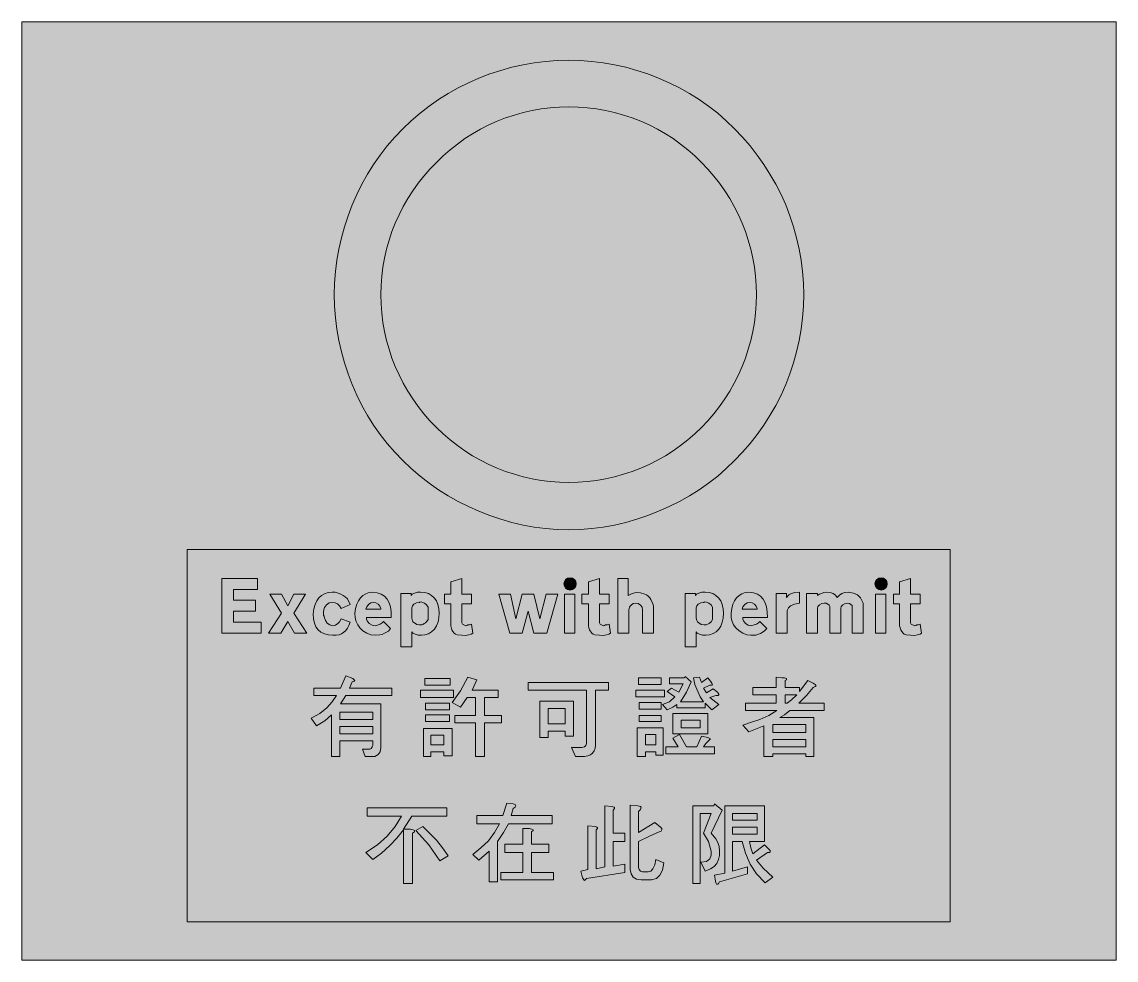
# Model space of a CAD drawing. Header units: metres. Extents: x 141 to 429, y 13 to 259.
import ezdxf

# ---------------------------------------------------------------- set-up
doc = ezdxf.new("R2010")
doc.units = ezdxf.units.M
for name, color, linetype, true_color in [('FILL_BLACK_000000', 7, 'Continuous', 0x000000), ('FILL_RED_FF0000', 7, 'Continuous', 0xff0000), ('FILL_WHITE_FFFFFF', 7, 'Continuous', 0xffffff), ('FILL_YELLOW_FFFF00', 7, 'Continuous', 0xffff00)]:
    doc.layers.add(name, color=color, linetype=linetype, true_color=true_color)

msp = doc.modelspace()

# ---------------------------------------------------------------- hatches: boundary and pattern name
at = {"layer": 'FILL_BLACK_000000', "true_color": 0x000000}
h = msp.add_hatch(color=7, dxfattribs=at)
h.dxf.hatch_style = 1
h.paths.add_polyline_path([(196.74, 101.52), (203.94, 101.52), (203.94, 98.64), (193.68, 98.64), (193.68, 113.04), (203.04, 113.04), (203.04, 110.16), (196.74, 110.16), (196.74, 107.28), (202.5, 107.28), (202.5, 104.4), (196.74, 104.4), (196.74, 101.52)])
h = msp.add_hatch(color=7, dxfattribs=at)
h.dxf.hatch_style = 1
h.paths.add_polyline_path([(259.2, 108.9), (259.2, 106.38), (256.68, 106.38), (256.68, 101.88), (256.7, 101.36), (256.86, 100.98), (257.76, 100.62), (258.03, 100.64), (258.3, 100.8), (258.75, 100.82), (259.2, 100.98), (259.56, 98.64), (259.16, 98.38), (258.52, 98.17), (257.69, 98.06), (256.68, 98.1), (255.49, 98.24), (255.03, 98.4), (254.7, 98.64), (254.36, 99.08), (254.11, 99.56), (253.8, 100.62), (253.8, 106.38), (252.18, 106.38), (252.18, 108.9), (253.8, 108.9), (253.8, 112.14), (256.68, 113.04), (256.68, 108.9), (259.2, 108.9)])
h = msp.add_hatch(color=7, dxfattribs=at)
h.dxf.hatch_style = 1
h.paths.add_polyline_path([(286.61, 110.97), (286.27, 110.45), (285.75, 110.11), (285.12, 109.98), (284.49, 110.11), (283.97, 110.45), (283.63, 110.97), (283.5, 111.6), (283.63, 112.23), (283.97, 112.75), (284.49, 113.09), (285.12, 113.22), (285.75, 113.09), (286.27, 112.75), (286.61, 112.23), (286.74, 111.6), (286.61, 110.97)])
h = msp.add_hatch(color=7, dxfattribs=at)
h.dxf.hatch_style = 1
h.paths.add_polyline_path([(295.38, 108.9), (295.38, 106.38), (292.86, 106.38), (292.86, 101.88), (292.88, 101.36), (293.04, 100.98), (293.94, 100.62), (294.21, 100.64), (294.48, 100.8), (294.93, 100.82), (295.38, 100.98), (295.74, 98.64), (295.34, 98.38), (294.7, 98.17), (293.87, 98.06), (292.86, 98.1), (291.67, 98.24), (291.21, 98.4), (290.88, 98.64), (290.23, 99.56), (290.04, 100.08), (289.98, 100.62), (289.98, 106.38), (288.18, 106.38), (288.18, 108.9), (289.98, 108.9), (289.98, 112.14), (292.86, 113.04), (292.86, 108.9), (295.38, 108.9)])
h = msp.add_hatch(color=7, dxfattribs=at)
h.dxf.hatch_style = 1
h.paths.add_polyline_path([(301.42, 109.08), (302.51, 109.33), (303.63, 109.27), (304.74, 108.9), (305.25, 108.7), (305.68, 108.38), (306.06, 107.96), (306.36, 107.46), (306.9, 106.38), (307.06, 105.84), (307.08, 105.3), (307.08, 98.64), (304.2, 98.64), (304.2, 104.76), (304.06, 105.46), (303.66, 106.02), (303.03, 106.43), (302.4, 106.56), (301.7, 106.43), (301.14, 106.02), (300.89, 105.75), (300.78, 105.48), (300.62, 105.12), (300.6, 104.76), (300.6, 98.64), (297.72, 98.64), (297.72, 113.04), (300.42, 113.04), (300.42, 108.54), (301.42, 109.08)])
h = msp.add_hatch(color=7, dxfattribs=at)
h.dxf.hatch_style = 1
h.paths.add_polyline_path([(368.33, 110.97), (367.99, 110.45), (367.47, 110.11), (366.84, 109.98), (366.21, 110.11), (365.69, 110.45), (365.35, 110.97), (365.22, 111.6), (365.35, 112.23), (365.69, 112.75), (366.21, 113.09), (366.84, 113.22), (367.47, 113.09), (367.99, 112.75), (368.33, 112.23), (368.46, 111.6), (368.33, 110.97)])
h = msp.add_hatch(color=7, dxfattribs=at)
h.dxf.hatch_style = 1
h.paths.add_polyline_path([(377.1, 108.9), (377.1, 106.38), (374.58, 106.38), (374.58, 101.88), (374.6, 101.36), (374.76, 100.98), (375.66, 100.62), (375.93, 100.64), (376.2, 100.8), (376.65, 100.82), (377.1, 100.98), (377.46, 98.64), (377.06, 98.38), (376.42, 98.17), (375.59, 98.06), (374.58, 98.1), (373.39, 98.24), (372.93, 98.4), (372.6, 98.64), (372.26, 99.08), (372.01, 99.56), (371.7, 100.62), (371.7, 106.38), (370.08, 106.38), (370.08, 108.9), (371.7, 108.9), (371.7, 112.14), (374.58, 113.04), (374.58, 108.9), (377.1, 108.9)])
h = msp.add_hatch(color=7, dxfattribs=at)
h.dxf.hatch_style = 1
h.paths.add_polyline_path([(223.46, 109.38), (224.23, 109.19), (224.94, 108.91), (225.54, 108.54), (226.08, 108.16), (226.62, 107.64), (227.34, 106.2), (225, 105.12), (224.56, 105.83), (224.03, 106.34), (223.41, 106.64), (222.66, 106.74), (221.81, 106.58), (221.15, 106.11), (220.66, 105.37), (220.32, 104.4), (220.32, 103.68), (220.34, 103.41), (220.5, 103.14), (220.5, 102.96), (220.84, 102.01), (221.33, 101.32), (221.99, 100.86), (222.84, 100.62), (223.54, 100.76), (224.1, 101.16), (224.55, 101.66), (225, 102.42), (227.34, 101.52), (227.04, 100.69), (226.66, 99.97), (226.22, 99.36), (225.7, 98.87), (225.1, 98.49), (224.43, 98.23), (223.68, 98.1), (222.84, 98.1), (221.63, 98.19), (220.58, 98.47), (219.69, 98.92), (218.95, 99.54), (218.37, 100.33), (217.95, 101.29), (217.7, 102.41), (217.62, 103.68), (217.81, 105.01), (218.13, 106.15), (218.57, 107.12), (219.13, 107.91), (219.82, 108.54), (220.63, 109), (221.58, 109.3), (222.66, 109.44), (223.46, 109.38)])
h = msp.add_hatch(color=7, dxfattribs=at)
h.dxf.hatch_style = 1
h.paths.add_polyline_path([(231.68, 102.33), (231.84, 101.88), (232.38, 101.16), (233.12, 100.76), (234, 100.62), (235.28, 101.03), (235.8, 101.33), (236.16, 101.7), (237.96, 99.9), (237.42, 99.18), (236.34, 98.64), (235.77, 98.33), (235.17, 98.17), (234, 98.1), (232.82, 98.23), (231.73, 98.62), (230.73, 99.24), (229.86, 100.08), (229.36, 100.82), (228.96, 101.7), (228.7, 102.71), (228.6, 103.86), (228.79, 105.13), (229.1, 106.23), (229.53, 107.16), (230.06, 107.93), (230.71, 108.54), (231.46, 109), (232.32, 109.3), (233.28, 109.44), (234.48, 109.27), (235.51, 108.91), (236.37, 108.35), (237.06, 107.6), (237.58, 106.66), (237.94, 105.54), (238.12, 104.25), (238.14, 102.78), (231.66, 102.78), (231.68, 102.33)])
h.paths.add_polyline_path([(235.44, 105.12), (235.18, 105.75), (234.72, 106.27), (234.12, 106.61), (233.46, 106.74), (232.83, 106.61), (232.2, 106.2), (231.77, 105.57), (231.48, 104.94), (235.44, 104.94), (235.44, 105.12)], flags=16)
h = msp.add_hatch(color=7, dxfattribs=at)
h.dxf.hatch_style = 1
h.paths.add_polyline_path([(250.45, 101.59), (250.06, 100.59), (249.48, 99.72), (248.74, 99.01), (247.9, 98.51), (247, 98.2), (246.06, 98.1), (245.24, 98.16), (244.46, 98.35), (243.86, 98.63), (243.54, 99), (243.54, 95.04), (240.66, 95.04), (240.66, 109.08), (243.36, 109.08), (243.36, 108.54), (243.68, 108.91), (244.28, 109.19), (245.06, 109.38), (245.88, 109.44), (246.97, 109.34), (247.93, 109.05), (248.76, 108.58), (249.46, 107.93), (250.01, 107.13), (250.41, 106.17), (250.66, 105.08), (250.74, 103.86), (250.67, 102.68), (250.45, 101.59)])
h.paths.add_polyline_path([(246.48, 100.95), (246.78, 101.16), (247.15, 101.35), (247.45, 101.63), (247.86, 102.24), (247.86, 105.48), (247.45, 106.08), (246.85, 106.54), (246.21, 106.82), (245.7, 106.92), (245.7, 106.74), (245.52, 106.74), (244.75, 106.62), (244.12, 106.29), (243.7, 105.83), (243.54, 105.3), (243.54, 102.6), (243.72, 101.88), (243.85, 101.61), (244.26, 101.34), (244.89, 100.94), (245.52, 100.8), (246.15, 100.85), (246.48, 100.95)], flags=16)
h = msp.add_hatch(color=7, dxfattribs=at)
h.dxf.hatch_style = 1
h.paths.add_polyline_path([(325.11, 101.52), (324.72, 100.53), (324.18, 99.7), (323.51, 99.02), (322.71, 98.52), (321.79, 98.21), (320.76, 98.1), (319.94, 98.16), (319.16, 98.35), (318.56, 98.63), (318.24, 99), (318.24, 95.04), (315.36, 95.04), (315.36, 109.08), (318.06, 109.08), (318.06, 108.54), (318.38, 108.91), (318.98, 109.19), (319.76, 109.38), (320.58, 109.44), (321.67, 109.34), (322.63, 109.05), (323.46, 108.58), (324.16, 107.93), (324.71, 107.13), (325.11, 106.17), (325.36, 105.08), (325.44, 103.86), (325.36, 102.63), (325.11, 101.52)])
h.paths.add_polyline_path([(321.66, 101.16), (322.18, 101.63), (322.56, 102.24), (322.56, 105.48), (322.17, 106.08), (321.61, 106.54), (320.99, 106.82), (320.4, 106.92), (320.4, 106.74), (320.22, 106.74), (319.45, 106.62), (318.82, 106.29), (318.4, 105.83), (318.24, 105.3), (318.24, 102.6), (318.4, 101.97), (318.62, 101.64), (318.96, 101.34), (319.61, 100.94), (320.4, 100.8), (320.89, 100.85), (321.66, 101.16)], flags=16)
h = msp.add_hatch(color=7, dxfattribs=at)
h.dxf.hatch_style = 1
h.paths.add_polyline_path([(330.5, 102.33), (330.66, 101.88), (331.2, 101.16), (331.92, 100.76), (332.64, 100.62), (334.08, 101.03), (334.61, 101.33), (334.98, 101.7), (336.78, 99.9), (336.16, 99.14), (335.18, 98.53), (333.97, 98.15), (332.64, 98.1), (331.57, 98.23), (330.52, 98.62), (329.55, 99.24), (328.68, 100.08), (328.1, 100.82), (327.71, 101.7), (327.49, 102.71), (327.42, 103.86), (327.61, 105.13), (327.92, 106.23), (328.35, 107.16), (328.88, 107.93), (329.53, 108.54), (330.28, 109), (331.14, 109.3), (332.1, 109.44), (333.3, 109.27), (334.33, 108.91), (335.19, 108.35), (335.88, 107.6), (336.4, 106.66), (336.76, 105.54), (336.94, 104.25), (336.96, 102.78), (330.48, 102.78), (330.5, 102.33)])
h.paths.add_polyline_path([(334.26, 105.12), (334, 105.75), (333.54, 106.27), (332.94, 106.61), (332.28, 106.74), (331.65, 106.61), (331.02, 106.2), (330.52, 105.57), (330.3, 104.94), (334.26, 104.94), (334.26, 105.12)], flags=16)
h = msp.add_hatch(color=7, dxfattribs=at)
h.dxf.hatch_style = 1
h.paths.add_polyline_path([(339.3, 109.08), (342, 109.08), (342, 108), (342.56, 108.68), (343.26, 109.08), (344.21, 109.33), (345.42, 109.44), (345.42, 106.56), (344.12, 106.27), (343.08, 105.84), (342.5, 105.28), (342.18, 104.58), (342.18, 98.64), (339.3, 98.64), (339.3, 109.08)])
h = msp.add_hatch(color=7, dxfattribs=at)
h.dxf.hatch_style = 1
h.paths.add_polyline_path([(357.36, 106.44), (356.78, 106.11), (356.37, 105.65), (356.22, 105.12), (356.22, 98.64), (353.34, 98.64), (353.34, 105.66), (353.22, 106.03), (352.89, 106.31), (352.43, 106.5), (351.9, 106.56), (351.24, 106.44), (350.66, 106.11), (350.25, 105.65), (350.1, 105.12), (350.1, 98.64), (347.22, 98.64), (347.22, 109.08), (350.1, 109.08), (350.1, 108.54), (350.64, 108.88), (351.18, 109.08), (351.81, 109.33), (352.44, 109.44), (353.42, 109.34), (354.22, 109.06), (354.84, 108.6), (355.32, 108), (355.9, 108.6), (356.56, 109.06), (357.32, 109.34), (358.2, 109.44), (359.55, 109.2), (360.63, 108.72), (361.44, 107.97), (361.98, 106.92), (362.16, 106.56), (362.16, 106.38), (362.16, 106.2), (362.16, 98.64), (359.28, 98.64), (359.28, 105.66), (359.23, 105.93), (358.92, 106.2), (358.54, 106.45), (358.02, 106.56), (357.36, 106.44)])
h = msp.add_hatch(color=7, dxfattribs=at)
h.dxf.hatch_style = 1
h.paths.add_polyline_path([(215.64, 108.9), (212.58, 103.86), (216, 98.64), (212.76, 98.64), (210.96, 101.7), (209.16, 98.64), (205.92, 98.64), (209.34, 103.86), (206.28, 108.9), (209.34, 108.9), (210.96, 105.84), (212.58, 108.9), (215.64, 108.9)])
h = msp.add_hatch(color=7, dxfattribs=at)
h.dxf.hatch_style = 1
h.paths.add_polyline_path([(275.58, 98.64), (274.14, 104.4), (272.52, 98.64), (269.28, 98.64), (266.4, 108.9), (269.46, 108.9), (270.9, 102.42), (272.52, 108.9), (275.58, 108.9), (277.2, 102.42), (278.82, 108.9), (281.88, 108.9), (279, 98.64), (275.58, 98.64)])
h = msp.add_hatch(color=7, dxfattribs=at)
h.dxf.hatch_style = 1
h.paths.add_polyline_path([(286.38, 108.9), (286.38, 98.64), (283.68, 98.64), (283.68, 108.9), (286.38, 108.9)])
h = msp.add_hatch(color=7, dxfattribs=at)
h.dxf.hatch_style = 1
h.paths.add_polyline_path([(368.1, 108.9), (368.1, 98.64), (365.4, 98.64), (365.4, 108.9), (368.1, 108.9)])
h = msp.add_hatch(color=7, dxfattribs=at)
h.dxf.hatch_style = 1
h.paths.add_polyline_path([(226.26, 87.48), (228.06, 86.76), (228.42, 86.4), (228.6, 86.22), (228.42, 86.04), (227.88, 85.86), (227.16, 84.24), (238.32, 84.24), (238.32, 82.26), (226.26, 82.26), (224.82, 80.1), (235.44, 80.1), (235.44, 68.58), (235.26, 67.5), (234.72, 66.78), (233.82, 66.24), (231.3, 66.24), (230.58, 68.22), (232.56, 68.22), (232.92, 68.4), (233.1, 68.76), (233.28, 69.12), (233.28, 70.38), (224.64, 70.38), (224.64, 66.24), (222.48, 66.24), (222.48, 77.22), (220.68, 75.6), (218.52, 74.34), (217.08, 76.32), (219.42, 77.58), (221.22, 79.02), (222.66, 80.64), (223.74, 82.26), (217.8, 82.26), (217.8, 84.24), (224.82, 84.24), (226.26, 87.48)])
h.paths.add_polyline_path([(224.64, 74.16), (224.64, 72.18), (233.28, 72.18), (233.28, 74.16), (224.64, 74.16)], flags=16)
h.paths.add_polyline_path([(233.28, 77.94), (224.64, 77.94), (224.64, 75.96), (233.28, 75.96), (233.28, 77.94)], flags=16)
h = msp.add_hatch(color=7, dxfattribs=at)
h.dxf.hatch_style = 1
h.paths.add_polyline_path([(253.62, 86.76), (253.62, 84.96), (246.96, 84.96), (246.96, 86.76), (253.62, 86.76)])
h = msp.add_hatch(color=7, dxfattribs=at)
h.dxf.hatch_style = 1
h.paths.add_polyline_path([(256.32, 83.52), (258.3, 87.12), (260.64, 86.4), (259.38, 83.7), (266.22, 83.7), (266.22, 81.72), (262.62, 81.72), (262.62, 77.04), (267.12, 77.04), (267.12, 75.06), (262.62, 75.06), (262.62, 66.24), (260.28, 66.24), (260.28, 75.06), (254.88, 75.06), (254.88, 77.04), (260.28, 77.04), (260.28, 81.72), (258.12, 81.72), (256.32, 79.2), (254.16, 80.46), (256.32, 83.52)])
h = msp.add_hatch(color=7, dxfattribs=at)
h.dxf.hatch_style = 1
h.paths.add_polyline_path([(309.06, 86.94), (309.06, 85.14), (303.12, 85.14), (303.12, 86.94), (309.06, 86.94)])
h = msp.add_hatch(color=7, dxfattribs=at)
h.dxf.hatch_style = 1
h.paths.add_polyline_path([(315.18, 86.94), (315.36, 87.3), (316.98, 85.86), (315.72, 83.16), (314.1, 80.64), (320.22, 80.64), (319.32, 81.9), (317.88, 85.14), (317.52, 86.94), (319.14, 87.12), (319.68, 85.68), (321.3, 86.94), (322.02, 86.04), (322.38, 85.5), (322.56, 85.14), (322.38, 84.96), (321.84, 84.96), (320.22, 84.24), (320.94, 82.98), (322.74, 84.06), (323.82, 83.16), (324.18, 82.62), (324.18, 82.44), (324, 82.26), (323.46, 82.26), (321.84, 81.72), (324.18, 79.92), (322.38, 78.48), (320.58, 80.28), (320.58, 79.02), (313.2, 79.02), (313.2, 79.92), (312.12, 79.2), (310.68, 78.48), (309.42, 79.92), (311.22, 80.64), (312.66, 81.9), (310.68, 83.34), (311.76, 84.24), (313.74, 83.16), (314.82, 85.32), (311.22, 85.32), (311.22, 86.94), (315.18, 86.94)])
h = msp.add_hatch(color=7, dxfattribs=at)
h.dxf.hatch_style = 1
h.paths.add_polyline_path([(349.2, 66.24), (347.04, 66.24), (347.04, 66.96), (338.4, 66.96), (338.4, 66.24), (336.06, 66.24), (336.06, 74.34), (332.1, 72.72), (330.48, 74.52), (332.82, 75.24), (334.98, 75.96), (337.32, 77.04), (339.48, 78.3), (331.2, 78.3), (331.2, 80.28), (339.3, 80.28), (339.3, 82.44), (333.18, 82.44), (333.18, 84.42), (339.3, 84.42), (339.3, 87.12), (340.74, 86.94), (341.46, 86.94), (342, 86.76), (342, 86.4), (341.64, 86.22), (341.64, 84.42), (345.42, 84.42), (345.42, 83.34), (347.58, 86.22), (349.02, 85.5), (349.56, 85.14), (349.74, 84.78), (349.56, 84.6), (349.02, 84.42), (347.22, 82.26), (345.24, 80.28), (351.9, 80.28), (351.9, 78.3), (342.9, 78.3), (341.46, 77.22), (340.2, 76.5), (349.2, 76.5), (349.2, 66.24)])
h.paths.add_polyline_path([(341.64, 82.44), (341.64, 80.28), (342.18, 80.28), (343.26, 81.18), (344.7, 82.44), (341.64, 82.44)], flags=16)
h.paths.add_polyline_path([(338.4, 74.7), (338.4, 72.54), (347.04, 72.54), (347.04, 74.7), (338.4, 74.7)], flags=16)
h.paths.add_polyline_path([(347.04, 70.74), (338.4, 70.74), (338.4, 68.76), (347.04, 68.76), (347.04, 70.74)], flags=16)
h = msp.add_hatch(color=7, dxfattribs=at)
h.dxf.hatch_style = 1
h.paths.add_polyline_path([(254.52, 83.7), (254.52, 81.72), (245.88, 81.72), (245.88, 83.7), (254.52, 83.7)])
h = msp.add_hatch(color=7, dxfattribs=at)
h.dxf.hatch_style = 1
h.paths.add_polyline_path([(295.2, 85.68), (295.2, 83.7), (291.78, 83.7), (291.78, 70.2), (291.84, 69.24), (291.73, 68.41), (291.45, 67.71), (291.03, 67.14), (290.46, 66.7), (289.76, 66.41), (288.93, 66.25), (288, 66.24), (286.56, 66.24), (285.48, 68.58), (288.18, 68.58), (288.9, 68.76), (289.26, 69.12), (289.44, 69.66), (289.44, 83.7), (274.14, 83.7), (274.14, 85.68), (295.2, 85.68)])
h = msp.add_hatch(color=7, dxfattribs=at)
h.dxf.hatch_style = 1
h.paths.add_polyline_path([(309.96, 83.7), (309.96, 81.9), (302.4, 81.9), (302.4, 83.7), (309.96, 83.7)])
h = msp.add_hatch(color=7, dxfattribs=at)
h.dxf.hatch_style = 1
h.paths.add_polyline_path([(286.02, 71.64), (283.86, 71.64), (283.86, 72.9), (279.36, 72.9), (279.36, 71.28), (277.2, 71.28), (277.2, 80.82), (286.02, 80.82), (286.02, 71.64)])
h.paths.add_polyline_path([(283.86, 78.84), (279.36, 78.84), (279.36, 74.88), (283.86, 74.88), (283.86, 78.84)], flags=16)
h = msp.add_hatch(color=7, dxfattribs=at)
h.dxf.hatch_style = 1
h.paths.add_polyline_path([(253.44, 80.28), (253.44, 78.48), (247.14, 78.48), (247.14, 80.28), (253.44, 80.28)])
h = msp.add_hatch(color=7, dxfattribs=at)
h.dxf.hatch_style = 1
h.paths.add_polyline_path([(309.06, 80.46), (309.06, 78.66), (303.3, 78.66), (303.3, 80.46), (309.06, 80.46)])
h = msp.add_hatch(color=7, dxfattribs=at)
h.dxf.hatch_style = 1
h.paths.add_polyline_path([(253.44, 77.22), (253.44, 75.42), (247.14, 75.42), (247.14, 77.22), (253.44, 77.22)])
h = msp.add_hatch(color=7, dxfattribs=at)
h.dxf.hatch_style = 1
h.paths.add_polyline_path([(309.06, 77.04), (309.06, 75.42), (303.3, 75.42), (303.3, 77.04), (309.06, 77.04)])
h = msp.add_hatch(color=7, dxfattribs=at)
h.dxf.hatch_style = 1
h.paths.add_polyline_path([(321.3, 72.18), (312.12, 72.18), (312.12, 77.58), (321.3, 77.58), (321.3, 72.18)])
h.paths.add_polyline_path([(319.32, 75.78), (314.28, 75.78), (314.28, 73.8), (319.32, 73.8), (319.32, 75.78)], flags=16)
h = msp.add_hatch(color=7, dxfattribs=at)
h.dxf.hatch_style = 1
h.paths.add_polyline_path([(254.16, 66.42), (252, 66.42), (252, 67.5), (248.58, 67.5), (248.58, 66.24), (246.6, 66.24), (246.6, 73.62), (254.16, 73.62), (254.16, 66.42)])
h.paths.add_polyline_path([(252, 71.82), (248.58, 71.82), (248.58, 69.3), (252, 69.3), (252, 71.82)], flags=16)
h = msp.add_hatch(color=7, dxfattribs=at)
h.dxf.hatch_style = 1
h.paths.add_polyline_path([(309.6, 66.6), (307.62, 66.6), (307.62, 67.5), (304.92, 67.5), (304.92, 66.24), (302.76, 66.24), (302.76, 73.8), (309.6, 73.8), (309.6, 66.6)])
h.paths.add_polyline_path([(307.62, 72), (304.92, 72), (304.92, 69.3), (307.62, 69.3), (307.62, 72)], flags=16)
h = msp.add_hatch(color=7, dxfattribs=at)
h.dxf.hatch_style = 1
h.paths.add_polyline_path([(315.72, 68.76), (318.42, 68.76), (319.68, 71.64), (321.3, 71.28), (321.66, 71.1), (322.02, 70.92), (321.84, 70.74), (321.48, 70.38), (320.76, 69.66), (320.22, 68.76), (323.1, 68.76), (323.1, 66.96), (310.32, 66.96), (310.32, 68.76), (313.56, 68.76), (312.12, 71.1), (313.92, 72), (315.72, 68.76)])
h = msp.add_hatch(color=7, dxfattribs=at)
h.dxf.hatch_style = 1
h.paths.add_polyline_path([(252.72, 52.74), (252.72, 50.58), (243.54, 50.58), (241.38, 47.16), (243.18, 47.16), (243.9, 46.98), (244.26, 46.8), (244.26, 46.44), (243.72, 46.08), (243.72, 32.94), (241.38, 32.94), (241.38, 46.98), (239.58, 44.82), (237.78, 42.84), (235.62, 40.86), (233.28, 39.24), (231.48, 41.04), (234.54, 43.02), (237.06, 45.36), (239.22, 47.88), (240.84, 50.58), (231.84, 50.58), (231.84, 52.74), (252.72, 52.74)])
h = msp.add_hatch(color=7, dxfattribs=at)
h.dxf.hatch_style = 1
h.paths.add_polyline_path([(260.64, 50.76), (267.48, 50.76), (268.56, 54), (270.18, 53.82), (270.72, 53.64), (270.9, 53.28), (270.72, 52.92), (270.18, 52.56), (269.64, 50.76), (280.44, 50.76), (280.44, 48.6), (268.92, 48.6), (267.66, 46.26), (266.04, 43.92), (266.04, 33.3), (263.88, 33.3), (263.88, 41.4), (261.18, 39.06), (259.56, 40.5), (261.72, 42.3), (263.7, 44.1), (265.32, 46.26), (266.58, 48.6), (260.64, 48.6), (260.64, 50.76)])
h = msp.add_hatch(color=7, dxfattribs=at)
h.dxf.hatch_style = 1
h.paths.add_polyline_path([(289.8, 36.54), (289.8, 48.06), (291.78, 47.88), (292.14, 47.7), (292.32, 47.52), (292.32, 47.34), (291.96, 46.98), (291.96, 36.72), (294.3, 37.26), (294.3, 53.28), (296.1, 53.1), (296.64, 52.92), (296.82, 52.92), (296.82, 52.56), (296.46, 52.2), (296.46, 46.08), (299.52, 46.08), (299.52, 43.92), (296.46, 43.92), (296.46, 37.44), (299.52, 37.98), (299.52, 35.82), (289.44, 34.2), (289.08, 33.84), (288.9, 33.66), (288.72, 33.84), (288.36, 34.38), (288, 36.18), (289.8, 36.54)])
h = msp.add_hatch(color=7, dxfattribs=at)
h.dxf.hatch_style = 1
h.paths.add_polyline_path([(302.94, 53.28), (303.66, 53.1), (303.84, 52.92), (303.66, 52.38), (303.12, 51.84), (303.12, 46.26), (307.44, 48.96), (308.88, 47.7), (309.24, 47.34), (309.24, 46.98), (309.06, 46.62), (308.52, 46.44), (306, 45.36), (303.12, 43.92), (303.12, 37.08), (303.3, 36.54), (303.66, 36.18), (304.2, 36), (305.64, 36), (306.36, 36.18), (306.9, 36.72), (307.44, 37.8), (307.62, 39.24), (309.78, 38.34), (309.42, 36.36), (308.7, 35.1), (307.8, 34.2), (306.54, 33.84), (303.84, 33.84), (302.58, 34.02), (301.68, 34.56), (301.14, 35.46), (300.96, 36.54), (300.96, 53.46), (302.94, 53.28)])
h = msp.add_hatch(color=7, dxfattribs=at)
h.dxf.hatch_style = 1
h.paths.add_polyline_path([(317.34, 53.28), (322.92, 53.28), (323.1, 53.82), (325.08, 52.2), (322.2, 46.08), (323.46, 44.64), (323.94, 43.69), (324.26, 42.61), (324.4, 41.46), (324.36, 40.29), (324.12, 39.18), (323.66, 38.17), (322.96, 37.33), (322.02, 36.72), (320.58, 36.18), (319.5, 38.52), (320.94, 38.7), (321.84, 39.42), (322.2, 40.32), (322.2, 41.4), (321.48, 43.92), (320.22, 46.08), (322.2, 51.3), (319.32, 51.3), (319.32, 32.94), (317.34, 32.94), (317.34, 53.28)])
h = msp.add_hatch(color=7, dxfattribs=at)
h.dxf.hatch_style = 1
h.paths.add_polyline_path([(336.24, 43.92), (332.28, 43.92), (332.64, 42.3), (333.18, 40.68), (336.24, 43.02), (337.68, 41.58), (337.68, 41.22), (337.5, 41.04), (336.96, 41.04), (334.08, 39.06), (335.88, 36.9), (338.4, 34.56), (336.42, 33.12), (334.08, 35.46), (332.46, 37.98), (331.2, 40.86), (330.3, 43.92), (327.78, 43.92), (327.78, 36.18), (331.74, 37.26), (331.74, 35.46), (324.36, 33.3), (324, 32.76), (323.64, 32.76), (323.46, 33.12), (323.28, 34.02), (323.1, 35.1), (325.8, 35.64), (325.8, 53.28), (336.24, 53.28), (336.24, 43.92)])
h.paths.add_polyline_path([(327.78, 51.3), (327.78, 49.5), (334.26, 49.5), (334.26, 51.3), (327.78, 51.3)], flags=16)
h.paths.add_polyline_path([(334.26, 47.7), (327.78, 47.7), (327.78, 45.9), (334.26, 45.9), (334.26, 47.7)], flags=16)
h = msp.add_hatch(color=7, dxfattribs=at)
h.dxf.hatch_style = 1
h.paths.add_polyline_path([(248.04, 43.02), (244.62, 46.8), (246.42, 47.88), (250.02, 44.28), (251.64, 42.3), (253.08, 40.14), (250.92, 38.88), (248.04, 43.02)])
h = msp.add_hatch(color=7, dxfattribs=at)
h.dxf.hatch_style = 1
h.paths.add_polyline_path([(268.02, 43.2), (272.7, 43.2), (272.7, 47.34), (274.5, 47.34), (275.04, 47.16), (275.4, 46.98), (275.4, 46.8), (275.04, 46.44), (275.04, 43.2), (279.54, 43.2), (279.54, 41.04), (275.04, 41.04), (275.04, 35.82), (280.8, 35.82), (280.8, 33.84), (266.94, 33.84), (266.94, 35.82), (272.7, 35.82), (272.7, 41.04), (268.02, 41.04), (268.02, 43.2)])
at = {"layer": 'FILL_RED_FF0000', "true_color": 0xff0000}
h = msp.add_hatch(color=7, dxfattribs=at)
h.dxf.hatch_style = 1
h.paths.add_polyline_path([(346.42, 184.52), (346.2, 181.5), (345.83, 178.49), (345.31, 175.5), (344.65, 172.55), (343.84, 169.64), (342.9, 166.78), (341.82, 163.98), (340.55, 161.19), (339.15, 158.48), (337.64, 155.85), (336.01, 153.32), (334.27, 150.86), (332.4, 148.49), (330.42, 146.2), (328.32, 144), (326.17, 141.9), (323.91, 139.92), (321.54, 138.06), (319.07, 136.33), (316.51, 134.72), (313.87, 133.24), (311.14, 131.89), (308.34, 130.68), (305.54, 129.54), (302.68, 128.55), (299.77, 127.72), (296.82, 127.04), (293.83, 126.5), (290.82, 126.12), (287.8, 125.9), (284.76, 125.82), (281.73, 125.9), (278.72, 126.12), (275.73, 126.5), (272.77, 127.04), (269.83, 127.72), (266.91, 128.55), (264.03, 129.54), (261.18, 130.68), (258.44, 131.89), (255.75, 133.24), (253.13, 134.72), (250.58, 136.33), (248.11, 138.06), (245.71, 139.92), (243.41, 141.9), (241.2, 144), (239.1, 146.2), (237.12, 148.49), (235.26, 150.86), (233.53, 153.32), (231.92, 155.85), (230.44, 158.48), (229.09, 161.19), (227.88, 163.98), (226.8, 166.78), (225.86, 169.64), (225.05, 172.55), (224.39, 175.5), (223.87, 178.49), (223.5, 181.5), (223.28, 184.52), (223.2, 187.56), (223.28, 190.59), (223.5, 193.6), (223.87, 196.59), (224.39, 199.55), (225.05, 202.49), (225.86, 205.41), (226.8, 208.29), (227.88, 211.14), (229.09, 213.88), (230.44, 216.57), (231.92, 219.19), (233.53, 221.74), (235.26, 224.21), (237.12, 226.61), (239.1, 228.91), (241.2, 231.12), (243.41, 233.22), (245.71, 235.2), (248.11, 237.06), (250.58, 238.79), (253.13, 240.4), (255.75, 241.88), (258.44, 243.23), (261.18, 244.44), (264.03, 245.52), (266.91, 246.46), (269.83, 247.27), (272.77, 247.93), (275.73, 248.45), (278.72, 248.82), (281.73, 249.04), (284.76, 249.12), (287.8, 249.04), (290.82, 248.82), (293.83, 248.45), (296.82, 247.93), (299.77, 247.27), (302.68, 246.46), (305.54, 245.52), (308.34, 244.44), (311.14, 243.23), (313.87, 241.88), (316.51, 240.4), (319.07, 238.79), (321.54, 237.06), (323.91, 235.2), (326.17, 233.22), (328.32, 231.12), (330.42, 228.91), (332.4, 226.61), (334.27, 224.21), (336.01, 221.74), (337.64, 219.19), (339.15, 216.57), (340.55, 213.88), (341.82, 211.14), (342.9, 208.29), (343.84, 205.41), (344.65, 202.49), (345.31, 199.55), (345.83, 196.59), (346.2, 193.6), (346.42, 190.59), (346.5, 187.56), (346.42, 184.52)])
at = {"layer": 'FILL_WHITE_FFFFFF', "true_color": 0xffffff}
h = msp.add_hatch(color=7, dxfattribs=at)
h.dxf.hatch_style = 1
h.paths.add_polyline_path([(334.02, 185.11), (333.84, 182.67), (333.54, 180.26), (333.12, 177.88), (332.59, 175.52), (331.94, 173.2), (331.19, 170.92), (330.32, 168.68), (329.35, 166.49), (328.27, 164.34), (327.09, 162.24), (325.8, 160.2), (324.42, 158.21), (322.93, 156.29), (321.35, 154.43), (319.68, 152.64), (317.92, 150.97), (316.08, 149.39), (314.17, 147.9), (312.2, 146.52), (310.16, 145.23), (308.06, 144.05), (305.91, 142.97), (303.7, 142), (301.45, 141.13), (299.16, 140.38), (296.83, 139.73), (294.47, 139.2), (292.08, 138.78), (289.66, 138.48), (287.22, 138.3), (284.76, 138.24), (282.33, 138.3), (279.92, 138.48), (277.53, 138.78), (275.16, 139.2), (272.81, 139.73), (270.49, 140.38), (268.21, 141.13), (265.97, 142), (263.78, 142.97), (261.63, 144.05), (259.53, 145.23), (257.5, 146.52), (255.52, 147.9), (253.62, 149.39), (251.78, 150.97), (250.02, 152.64), (248.31, 154.43), (246.71, 156.29), (245.2, 158.21), (243.79, 160.2), (242.49, 162.24), (241.29, 164.34), (240.2, 166.49), (239.22, 168.68), (238.35, 170.92), (237.59, 173.2), (236.94, 175.52), (236.4, 177.88), (235.98, 180.26), (235.68, 182.67), (235.5, 185.11), (235.44, 187.56), (235.5, 189.99), (235.68, 192.4), (235.98, 194.79), (236.4, 197.16), (236.94, 199.51), (237.59, 201.83), (238.35, 204.11), (239.22, 206.35), (240.2, 208.54), (241.29, 210.69), (242.49, 212.79), (243.79, 214.82), (245.2, 216.8), (246.71, 218.7), (248.31, 220.54), (250.02, 222.3), (251.78, 224.01), (253.62, 225.61), (255.52, 227.12), (257.5, 228.53), (259.53, 229.83), (261.63, 231.03), (263.78, 232.12), (265.97, 233.1), (268.21, 233.97), (270.49, 234.73), (272.81, 235.38), (275.16, 235.92), (277.53, 236.34), (279.92, 236.64), (282.33, 236.82), (284.76, 236.88), (287.22, 236.82), (289.66, 236.64), (292.08, 236.34), (294.47, 235.92), (296.83, 235.38), (299.16, 234.73), (301.45, 233.97), (303.7, 233.1), (305.91, 232.12), (308.06, 231.03), (310.16, 229.83), (312.2, 228.53), (314.17, 227.12), (316.08, 225.61), (317.92, 224.01), (319.68, 222.3), (321.35, 220.54), (322.93, 218.7), (324.42, 216.8), (325.8, 214.82), (327.09, 212.79), (328.27, 210.69), (329.35, 208.54), (330.32, 206.35), (331.19, 204.11), (331.94, 201.83), (332.59, 199.51), (333.12, 197.16), (333.54, 194.79), (333.84, 192.4), (334.02, 189.99), (334.08, 187.56), (334.02, 185.11)])
h = msp.add_hatch(color=7, dxfattribs=at)
h.dxf.hatch_style = 1
h.paths.add_polyline_path([(385.02, 120.6), (385.02, 22.86), (184.5, 22.86), (184.5, 120.6), (385.02, 120.6)])
at = {"layer": 'FILL_YELLOW_FFFF00', "true_color": 0xffff00}
h = msp.add_hatch(color=7, dxfattribs=at)
h.dxf.hatch_style = 1
h.paths.add_polyline_path([(428.58, 259.2), (428.58, 12.78), (141.12, 12.78), (141.12, 259.2), (428.58, 259.2)])

# ---------------------------------------------------------------- linework, layer by layer
at = {"layer": 'FILL_BLACK_000000', "lineweight": 0, "true_color": 0x000000}
for points in [[(196.74, 101.52), (203.94, 101.52), (203.94, 98.64), (193.68, 98.64), (193.68, 113.04), (203.04, 113.04), (203.04, 110.16), (196.74, 110.16), (196.74, 107.28), (202.5, 107.28), (202.5, 104.4), (196.74, 104.4)], [(259.2, 108.9), (259.2, 106.38), (256.68, 106.38), (256.68, 101.88), (256.7, 101.36), (256.86, 100.98), (257.76, 100.62), (258.03, 100.64), (258.3, 100.8), (258.75, 100.82), (259.2, 100.98), (259.56, 98.64), (259.16, 98.38), (258.52, 98.17), (257.69, 98.06), (256.68, 98.1), (255.49, 98.24), (255.03, 98.4), (254.7, 98.64), (254.36, 99.08), (254.11, 99.56), (253.8, 100.62), (253.8, 106.38), (252.18, 106.38), (252.18, 108.9), (253.8, 108.9), (253.8, 112.14), (256.68, 113.04), (256.68, 108.9)], [(286.61, 110.97), (286.27, 110.45), (285.75, 110.11), (285.12, 109.98), (284.49, 110.11), (283.97, 110.45), (283.63, 110.97), (283.5, 111.6), (283.63, 112.23), (283.97, 112.75), (284.49, 113.09), (285.12, 113.22), (285.75, 113.09), (286.27, 112.75), (286.61, 112.23), (286.74, 111.6)], [(295.38, 108.9), (295.38, 106.38), (292.86, 106.38), (292.86, 101.88), (292.88, 101.36), (293.04, 100.98), (293.94, 100.62), (294.21, 100.64), (294.48, 100.8), (294.93, 100.82), (295.38, 100.98), (295.74, 98.64), (295.34, 98.38), (294.7, 98.17), (293.87, 98.06), (292.86, 98.1), (291.67, 98.24), (291.21, 98.4), (290.88, 98.64), (290.23, 99.56), (290.04, 100.08), (289.98, 100.62), (289.98, 106.38), (288.18, 106.38), (288.18, 108.9), (289.98, 108.9), (289.98, 112.14), (292.86, 113.04), (292.86, 108.9)], [(301.42, 109.08), (302.51, 109.33), (303.63, 109.27), (304.74, 108.9), (305.25, 108.7), (305.68, 108.38), (306.06, 107.96), (306.36, 107.46), (306.9, 106.38), (307.06, 105.84), (307.08, 105.3), (307.08, 98.64), (304.2, 98.64), (304.2, 104.76), (304.06, 105.46), (303.66, 106.02), (303.03, 106.43), (302.4, 106.56), (301.7, 106.43), (301.14, 106.02), (300.89, 105.75), (300.78, 105.48), (300.62, 105.12), (300.6, 104.76), (300.6, 98.64), (297.72, 98.64), (297.72, 113.04), (300.42, 113.04), (300.42, 108.54)], [(368.33, 110.97), (367.99, 110.45), (367.47, 110.11), (366.84, 109.98), (366.21, 110.11), (365.69, 110.45), (365.35, 110.97), (365.22, 111.6), (365.35, 112.23), (365.69, 112.75), (366.21, 113.09), (366.84, 113.22), (367.47, 113.09), (367.99, 112.75), (368.33, 112.23), (368.46, 111.6)], [(377.1, 108.9), (377.1, 106.38), (374.58, 106.38), (374.58, 101.88), (374.6, 101.36), (374.76, 100.98), (375.66, 100.62), (375.93, 100.64), (376.2, 100.8), (376.65, 100.82), (377.1, 100.98), (377.46, 98.64), (377.06, 98.38), (376.42, 98.17), (375.59, 98.06), (374.58, 98.1), (373.39, 98.24), (372.93, 98.4), (372.6, 98.64), (372.26, 99.08), (372.01, 99.56), (371.7, 100.62), (371.7, 106.38), (370.08, 106.38), (370.08, 108.9), (371.7, 108.9), (371.7, 112.14), (374.58, 113.04), (374.58, 108.9)], [(223.46, 109.38), (224.23, 109.19), (224.94, 108.91), (225.54, 108.54), (226.08, 108.16), (226.62, 107.64), (227.34, 106.2), (225, 105.12), (224.56, 105.83), (224.03, 106.34), (223.41, 106.64), (222.66, 106.74), (221.81, 106.58), (221.15, 106.11), (220.66, 105.37), (220.32, 104.4), (220.32, 103.68), (220.34, 103.41), (220.5, 103.14), (220.5, 102.96), (220.84, 102.01), (221.33, 101.32), (221.99, 100.86), (222.84, 100.62), (223.54, 100.76), (224.1, 101.16), (224.55, 101.66), (225, 102.42), (227.34, 101.52), (227.04, 100.69), (226.66, 99.97), (226.22, 99.36), (225.7, 98.87), (225.1, 98.49), (224.43, 98.23), (223.68, 98.1), (222.84, 98.1), (221.63, 98.19), (220.58, 98.47), (219.69, 98.92), (218.95, 99.54), (218.37, 100.33), (217.95, 101.29), (217.7, 102.41), (217.62, 103.68), (217.81, 105.01), (218.13, 106.15), (218.57, 107.12), (219.13, 107.91), (219.82, 108.54), (220.63, 109), (221.58, 109.3), (222.66, 109.44)], [(231.68, 102.33), (231.84, 101.88), (232.38, 101.16), (233.12, 100.76), (234, 100.62), (235.28, 101.03), (235.8, 101.33), (236.16, 101.7), (237.96, 99.9), (237.42, 99.18), (236.34, 98.64), (235.77, 98.33), (235.17, 98.17), (234, 98.1), (232.82, 98.23), (231.73, 98.62), (230.73, 99.24), (229.86, 100.08), (229.36, 100.82), (228.96, 101.7), (228.7, 102.71), (228.6, 103.86), (228.79, 105.13), (229.1, 106.23), (229.53, 107.16), (230.06, 107.93), (230.71, 108.54), (231.46, 109), (232.32, 109.3), (233.28, 109.44), (234.48, 109.27), (235.51, 108.91), (236.37, 108.35), (237.06, 107.6), (237.58, 106.66), (237.94, 105.54), (238.12, 104.25), (238.14, 102.78), (231.66, 102.78)], [(250.45, 101.59), (250.06, 100.59), (249.48, 99.72), (248.74, 99.01), (247.9, 98.51), (247, 98.2), (246.06, 98.1), (245.24, 98.16), (244.46, 98.35), (243.86, 98.63), (243.54, 99), (243.54, 95.04), (240.66, 95.04), (240.66, 109.08), (243.36, 109.08), (243.36, 108.54), (243.68, 108.91), (244.28, 109.19), (245.06, 109.38), (245.88, 109.44), (246.97, 109.34), (247.93, 109.05), (248.76, 108.58), (249.46, 107.93), (250.01, 107.13), (250.41, 106.17), (250.66, 105.08), (250.74, 103.86), (250.67, 102.68)], [(325.11, 101.52), (324.72, 100.53), (324.18, 99.7), (323.51, 99.02), (322.71, 98.52), (321.79, 98.21), (320.76, 98.1), (319.94, 98.16), (319.16, 98.35), (318.56, 98.63), (318.24, 99), (318.24, 95.04), (315.36, 95.04), (315.36, 109.08), (318.06, 109.08), (318.06, 108.54), (318.38, 108.91), (318.98, 109.19), (319.76, 109.38), (320.58, 109.44), (321.67, 109.34), (322.63, 109.05), (323.46, 108.58), (324.16, 107.93), (324.71, 107.13), (325.11, 106.17), (325.36, 105.08), (325.44, 103.86), (325.36, 102.63)], [(330.5, 102.33), (330.66, 101.88), (331.2, 101.16), (331.92, 100.76), (332.64, 100.62), (334.08, 101.03), (334.61, 101.33), (334.98, 101.7), (336.78, 99.9), (336.16, 99.14), (335.18, 98.53), (333.97, 98.15), (332.64, 98.1), (331.57, 98.23), (330.52, 98.62), (329.55, 99.24), (328.68, 100.08), (328.1, 100.82), (327.71, 101.7), (327.49, 102.71), (327.42, 103.86), (327.61, 105.13), (327.92, 106.23), (328.35, 107.16), (328.88, 107.93), (329.53, 108.54), (330.28, 109), (331.14, 109.3), (332.1, 109.44), (333.3, 109.27), (334.33, 108.91), (335.19, 108.35), (335.88, 107.6), (336.4, 106.66), (336.76, 105.54), (336.94, 104.25), (336.96, 102.78), (330.48, 102.78)], [(339.3, 109.08), (342, 109.08), (342, 108), (342.56, 108.68), (343.26, 109.08), (344.21, 109.33), (345.42, 109.44), (345.42, 106.56), (344.12, 106.27), (343.08, 105.84), (342.5, 105.28), (342.18, 104.58), (342.18, 98.64), (339.3, 98.64)], [(357.36, 106.44), (356.78, 106.11), (356.37, 105.65), (356.22, 105.12), (356.22, 98.64), (353.34, 98.64), (353.34, 105.66), (353.22, 106.03), (352.89, 106.31), (352.43, 106.5), (351.9, 106.56), (351.24, 106.44), (350.66, 106.11), (350.25, 105.65), (350.1, 105.12), (350.1, 98.64), (347.22, 98.64), (347.22, 109.08), (350.1, 109.08), (350.1, 108.54), (350.64, 108.88), (351.18, 109.08), (351.81, 109.33), (352.44, 109.44), (353.42, 109.34), (354.22, 109.06), (354.84, 108.6), (355.32, 108), (355.9, 108.6), (356.56, 109.06), (357.32, 109.34), (358.2, 109.44), (359.55, 109.2), (360.63, 108.72), (361.44, 107.97), (361.98, 106.92), (362.16, 106.56), (362.16, 106.38), (362.16, 106.2), (362.16, 98.64), (359.28, 98.64), (359.28, 105.66), (359.23, 105.93), (358.92, 106.2), (358.54, 106.45), (358.02, 106.56)], [(215.64, 108.9), (212.58, 103.86), (216, 98.64), (212.76, 98.64), (210.96, 101.7), (209.16, 98.64), (205.92, 98.64), (209.34, 103.86), (206.28, 108.9), (209.34, 108.9), (210.96, 105.84), (212.58, 108.9)], [(235.44, 105.12), (235.18, 105.75), (234.72, 106.27), (234.12, 106.61), (233.46, 106.74), (232.83, 106.61), (232.2, 106.2), (231.77, 105.57), (231.48, 104.94), (235.44, 104.94)], [(246.48, 100.95), (246.78, 101.16), (247.15, 101.35), (247.45, 101.63), (247.86, 102.24), (247.86, 105.48), (247.45, 106.08), (246.85, 106.54), (246.21, 106.82), (245.7, 106.92), (245.7, 106.74), (245.52, 106.74), (244.75, 106.62), (244.12, 106.29), (243.7, 105.83), (243.54, 105.3), (243.54, 102.6), (243.72, 101.88), (243.85, 101.61), (244.26, 101.34), (244.89, 100.94), (245.52, 100.8), (246.15, 100.85)], [(275.58, 98.64), (274.14, 104.4), (272.52, 98.64), (269.28, 98.64), (266.4, 108.9), (269.46, 108.9), (270.9, 102.42), (272.52, 108.9), (275.58, 108.9), (277.2, 102.42), (278.82, 108.9), (281.88, 108.9), (279, 98.64)], [(286.38, 108.9), (286.38, 98.64), (283.68, 98.64), (283.68, 108.9)], [(321.66, 101.16), (322.18, 101.63), (322.56, 102.24), (322.56, 105.48), (322.17, 106.08), (321.61, 106.54), (320.99, 106.82), (320.4, 106.92), (320.4, 106.74), (320.22, 106.74), (319.45, 106.62), (318.82, 106.29), (318.4, 105.83), (318.24, 105.3), (318.24, 102.6), (318.4, 101.97), (318.62, 101.64), (318.96, 101.34), (319.61, 100.94), (320.4, 100.8), (320.89, 100.85)], [(334.26, 105.12), (334, 105.75), (333.54, 106.27), (332.94, 106.61), (332.28, 106.74), (331.65, 106.61), (331.02, 106.2), (330.52, 105.57), (330.3, 104.94), (334.26, 104.94)], [(368.1, 108.9), (368.1, 98.64), (365.4, 98.64), (365.4, 108.9)], [(226.26, 87.48), (228.06, 86.76), (228.42, 86.4), (228.6, 86.22), (228.42, 86.04), (227.88, 85.86), (227.16, 84.24), (238.32, 84.24), (238.32, 82.26), (226.26, 82.26), (224.82, 80.1), (235.44, 80.1), (235.44, 68.58), (235.26, 67.5), (234.72, 66.78), (233.82, 66.24), (231.3, 66.24), (230.58, 68.22), (232.56, 68.22), (232.92, 68.4), (233.1, 68.76), (233.28, 69.12), (233.28, 70.38), (224.64, 70.38), (224.64, 66.24), (222.48, 66.24), (222.48, 77.22), (220.68, 75.6), (218.52, 74.34), (217.08, 76.32), (219.42, 77.58), (221.22, 79.02), (222.66, 80.64), (223.74, 82.26), (217.8, 82.26), (217.8, 84.24), (224.82, 84.24)], [(253.62, 86.76), (253.62, 84.96), (246.96, 84.96), (246.96, 86.76)], [(256.32, 83.52), (258.3, 87.12), (260.64, 86.4), (259.38, 83.7), (266.22, 83.7), (266.22, 81.72), (262.62, 81.72), (262.62, 77.04), (267.12, 77.04), (267.12, 75.06), (262.62, 75.06), (262.62, 66.24), (260.28, 66.24), (260.28, 75.06), (254.88, 75.06), (254.88, 77.04), (260.28, 77.04), (260.28, 81.72), (258.12, 81.72), (256.32, 79.2), (254.16, 80.46)], [(309.06, 86.94), (309.06, 85.14), (303.12, 85.14), (303.12, 86.94)], [(315.18, 86.94), (315.36, 87.3), (316.98, 85.86), (315.72, 83.16), (314.1, 80.64), (320.22, 80.64), (319.32, 81.9), (317.88, 85.14), (317.52, 86.94), (319.14, 87.12), (319.68, 85.68), (321.3, 86.94), (322.02, 86.04), (322.38, 85.5), (322.56, 85.14), (322.38, 84.96), (321.84, 84.96), (320.22, 84.24), (320.94, 82.98), (322.74, 84.06), (323.82, 83.16), (324.18, 82.62), (324.18, 82.44), (324, 82.26), (323.46, 82.26), (321.84, 81.72), (324.18, 79.92), (322.38, 78.48), (320.58, 80.28), (320.58, 79.02), (313.2, 79.02), (313.2, 79.92), (312.12, 79.2), (310.68, 78.48), (309.42, 79.92), (311.22, 80.64), (312.66, 81.9), (310.68, 83.34), (311.76, 84.24), (313.74, 83.16), (314.82, 85.32), (311.22, 85.32), (311.22, 86.94)], [(349.2, 66.24), (347.04, 66.24), (347.04, 66.96), (338.4, 66.96), (338.4, 66.24), (336.06, 66.24), (336.06, 74.34), (332.1, 72.72), (330.48, 74.52), (332.82, 75.24), (334.98, 75.96), (337.32, 77.04), (339.48, 78.3), (331.2, 78.3), (331.2, 80.28), (339.3, 80.28), (339.3, 82.44), (333.18, 82.44), (333.18, 84.42), (339.3, 84.42), (339.3, 87.12), (340.74, 86.94), (341.46, 86.94), (342, 86.76), (342, 86.4), (341.64, 86.22), (341.64, 84.42), (345.42, 84.42), (345.42, 83.34), (347.58, 86.22), (349.02, 85.5), (349.56, 85.14), (349.74, 84.78), (349.56, 84.6), (349.02, 84.42), (347.22, 82.26), (345.24, 80.28), (351.9, 80.28), (351.9, 78.3), (342.9, 78.3), (341.46, 77.22), (340.2, 76.5), (349.2, 76.5)], [(254.52, 83.7), (254.52, 81.72), (245.88, 81.72), (245.88, 83.7)], [(295.2, 85.68), (295.2, 83.7), (291.78, 83.7), (291.78, 70.2), (291.84, 69.24), (291.73, 68.41), (291.45, 67.71), (291.03, 67.14), (290.46, 66.7), (289.76, 66.41), (288.93, 66.25), (288, 66.24), (286.56, 66.24), (285.48, 68.58), (288.18, 68.58), (288.9, 68.76), (289.26, 69.12), (289.44, 69.66), (289.44, 83.7), (274.14, 83.7), (274.14, 85.68)], [(309.96, 83.7), (309.96, 81.9), (302.4, 81.9), (302.4, 83.7)], [(286.02, 71.64), (283.86, 71.64), (283.86, 72.9), (279.36, 72.9), (279.36, 71.28), (277.2, 71.28), (277.2, 80.82), (286.02, 80.82)], [(341.64, 82.44), (341.64, 80.28), (342.18, 80.28), (343.26, 81.18), (344.7, 82.44)], [(233.28, 77.94), (224.64, 77.94), (224.64, 75.96), (233.28, 75.96)], [(253.44, 80.28), (253.44, 78.48), (247.14, 78.48), (247.14, 80.28)], [(283.86, 78.84), (279.36, 78.84), (279.36, 74.88), (283.86, 74.88)], [(309.06, 80.46), (309.06, 78.66), (303.3, 78.66), (303.3, 80.46)], [(253.44, 77.22), (253.44, 75.42), (247.14, 75.42), (247.14, 77.22)], [(309.06, 77.04), (309.06, 75.42), (303.3, 75.42), (303.3, 77.04)], [(321.3, 72.18), (312.12, 72.18), (312.12, 77.58), (321.3, 77.58)], [(319.32, 75.78), (314.28, 75.78), (314.28, 73.8), (319.32, 73.8)], [(224.64, 74.16), (224.64, 72.18), (233.28, 72.18), (233.28, 74.16)], [(254.16, 66.42), (252, 66.42), (252, 67.5), (248.58, 67.5), (248.58, 66.24), (246.6, 66.24), (246.6, 73.62), (254.16, 73.62)], [(309.6, 66.6), (307.62, 66.6), (307.62, 67.5), (304.92, 67.5), (304.92, 66.24), (302.76, 66.24), (302.76, 73.8), (309.6, 73.8)], [(307.62, 72), (304.92, 72), (304.92, 69.3), (307.62, 69.3)], [(315.72, 68.76), (318.42, 68.76), (319.68, 71.64), (321.3, 71.28), (321.66, 71.1), (322.02, 70.92), (321.84, 70.74), (321.48, 70.38), (320.76, 69.66), (320.22, 68.76), (323.1, 68.76), (323.1, 66.96), (310.32, 66.96), (310.32, 68.76), (313.56, 68.76), (312.12, 71.1), (313.92, 72)], [(338.4, 74.7), (338.4, 72.54), (347.04, 72.54), (347.04, 74.7)], [(252, 71.82), (248.58, 71.82), (248.58, 69.3), (252, 69.3)], [(347.04, 70.74), (338.4, 70.74), (338.4, 68.76), (347.04, 68.76)], [(252.72, 52.74), (252.72, 50.58), (243.54, 50.58), (241.38, 47.16), (243.18, 47.16), (243.9, 46.98), (244.26, 46.8), (244.26, 46.44), (243.72, 46.08), (243.72, 32.94), (241.38, 32.94), (241.38, 46.98), (239.58, 44.82), (237.78, 42.84), (235.62, 40.86), (233.28, 39.24), (231.48, 41.04), (234.54, 43.02), (237.06, 45.36), (239.22, 47.88), (240.84, 50.58), (231.84, 50.58), (231.84, 52.74)], [(260.64, 50.76), (267.48, 50.76), (268.56, 54), (270.18, 53.82), (270.72, 53.64), (270.9, 53.28), (270.72, 52.92), (270.18, 52.56), (269.64, 50.76), (280.44, 50.76), (280.44, 48.6), (268.92, 48.6), (267.66, 46.26), (266.04, 43.92), (266.04, 33.3), (263.88, 33.3), (263.88, 41.4), (261.18, 39.06), (259.56, 40.5), (261.72, 42.3), (263.7, 44.1), (265.32, 46.26), (266.58, 48.6), (260.64, 48.6)], [(289.8, 36.54), (289.8, 48.06), (291.78, 47.88), (292.14, 47.7), (292.32, 47.52), (292.32, 47.34), (291.96, 46.98), (291.96, 36.72), (294.3, 37.26), (294.3, 53.28), (296.1, 53.1), (296.64, 52.92), (296.82, 52.92), (296.82, 52.56), (296.46, 52.2), (296.46, 46.08), (299.52, 46.08), (299.52, 43.92), (296.46, 43.92), (296.46, 37.44), (299.52, 37.98), (299.52, 35.82), (289.44, 34.2), (289.08, 33.84), (288.9, 33.66), (288.72, 33.84), (288.36, 34.38), (288, 36.18)], [(302.94, 53.28), (303.66, 53.1), (303.84, 52.92), (303.66, 52.38), (303.12, 51.84), (303.12, 46.26), (307.44, 48.96), (308.88, 47.7), (309.24, 47.34), (309.24, 46.98), (309.06, 46.62), (308.52, 46.44), (306, 45.36), (303.12, 43.92), (303.12, 37.08), (303.3, 36.54), (303.66, 36.18), (304.2, 36), (305.64, 36), (306.36, 36.18), (306.9, 36.72), (307.44, 37.8), (307.62, 39.24), (309.78, 38.34), (309.42, 36.36), (308.7, 35.1), (307.8, 34.2), (306.54, 33.84), (303.84, 33.84), (302.58, 34.02), (301.68, 34.56), (301.14, 35.46), (300.96, 36.54), (300.96, 53.46)], [(317.34, 53.28), (322.92, 53.28), (323.1, 53.82), (325.08, 52.2), (322.2, 46.08), (323.46, 44.64), (323.94, 43.69), (324.26, 42.61), (324.4, 41.46), (324.36, 40.29), (324.12, 39.18), (323.66, 38.17), (322.96, 37.33), (322.02, 36.72), (320.58, 36.18), (319.5, 38.52), (320.94, 38.7), (321.84, 39.42), (322.2, 40.32), (322.2, 41.4), (321.48, 43.92), (320.22, 46.08), (322.2, 51.3), (319.32, 51.3), (319.32, 32.94), (317.34, 32.94)], [(336.24, 43.92), (332.28, 43.92), (332.64, 42.3), (333.18, 40.68), (336.24, 43.02), (337.68, 41.58), (337.68, 41.22), (337.5, 41.04), (336.96, 41.04), (334.08, 39.06), (335.88, 36.9), (338.4, 34.56), (336.42, 33.12), (334.08, 35.46), (332.46, 37.98), (331.2, 40.86), (330.3, 43.92), (327.78, 43.92), (327.78, 36.18), (331.74, 37.26), (331.74, 35.46), (324.36, 33.3), (324, 32.76), (323.64, 32.76), (323.46, 33.12), (323.28, 34.02), (323.1, 35.1), (325.8, 35.64), (325.8, 53.28), (336.24, 53.28)], [(327.78, 51.3), (327.78, 49.5), (334.26, 49.5), (334.26, 51.3)], [(248.04, 43.02), (244.62, 46.8), (246.42, 47.88), (250.02, 44.28), (251.64, 42.3), (253.08, 40.14), (250.92, 38.88)], [(268.02, 43.2), (272.7, 43.2), (272.7, 47.34), (274.5, 47.34), (275.04, 47.16), (275.4, 46.98), (275.4, 46.8), (275.04, 46.44), (275.04, 43.2), (279.54, 43.2), (279.54, 41.04), (275.04, 41.04), (275.04, 35.82), (280.8, 35.82), (280.8, 33.84), (266.94, 33.84), (266.94, 35.82), (272.7, 35.82), (272.7, 41.04), (268.02, 41.04)], [(334.26, 47.7), (327.78, 47.7), (327.78, 45.9), (334.26, 45.9)]]:
    msp.add_lwpolyline(points, close=True, dxfattribs=at)
at = {"layer": 'FILL_RED_FF0000', "lineweight": 0, "true_color": 0xff0000}
msp.add_lwpolyline([(346.42, 184.52), (346.2, 181.5), (345.83, 178.49), (345.31, 175.5), (344.65, 172.55), (343.84, 169.64), (342.9, 166.78), (341.82, 163.98), (340.55, 161.19), (339.15, 158.48), (337.64, 155.85), (336.01, 153.32), (334.27, 150.86), (332.4, 148.49), (330.42, 146.2), (328.32, 144), (326.17, 141.9), (323.91, 139.92), (321.54, 138.06), (319.07, 136.33), (316.51, 134.72), (313.87, 133.24), (311.14, 131.89), (308.34, 130.68), (305.54, 129.54), (302.68, 128.55), (299.77, 127.72), (296.82, 127.04), (293.83, 126.5), (290.82, 126.12), (287.8, 125.9), (284.76, 125.82), (281.73, 125.9), (278.72, 126.12), (275.73, 126.5), (272.77, 127.04), (269.83, 127.72), (266.91, 128.55), (264.03, 129.54), (261.18, 130.68), (258.44, 131.89), (255.75, 133.24), (253.13, 134.72), (250.58, 136.33), (248.11, 138.06), (245.71, 139.92), (243.41, 141.9), (241.2, 144), (239.1, 146.2), (237.12, 148.49), (235.26, 150.86), (233.53, 153.32), (231.92, 155.85), (230.44, 158.48), (229.09, 161.19), (227.88, 163.98), (226.8, 166.78), (225.86, 169.64), (225.05, 172.55), (224.39, 175.5), (223.87, 178.49), (223.5, 181.5), (223.28, 184.52), (223.2, 187.56), (223.28, 190.59), (223.5, 193.6), (223.87, 196.59), (224.39, 199.55), (225.05, 202.49), (225.86, 205.41), (226.8, 208.29), (227.88, 211.14), (229.09, 213.88), (230.44, 216.57), (231.92, 219.19), (233.53, 221.74), (235.26, 224.21), (237.12, 226.61), (239.1, 228.91), (241.2, 231.12), (243.41, 233.22), (245.71, 235.2), (248.11, 237.06), (250.58, 238.79), (253.13, 240.4), (255.75, 241.88), (258.44, 243.23), (261.18, 244.44), (264.03, 245.52), (266.91, 246.46), (269.83, 247.27), (272.77, 247.93), (275.73, 248.45), (278.72, 248.82), (281.73, 249.04), (284.76, 249.12), (287.8, 249.04), (290.82, 248.82), (293.83, 248.45), (296.82, 247.93), (299.77, 247.27), (302.68, 246.46), (305.54, 245.52), (308.34, 244.44), (311.14, 243.23), (313.87, 241.88), (316.51, 240.4), (319.07, 238.79), (321.54, 237.06), (323.91, 235.2), (326.17, 233.22), (328.32, 231.12), (330.42, 228.91), (332.4, 226.61), (334.27, 224.21), (336.01, 221.74), (337.64, 219.19), (339.15, 216.57), (340.55, 213.88), (341.82, 211.14), (342.9, 208.29), (343.84, 205.41), (344.65, 202.49), (345.31, 199.55), (345.83, 196.59), (346.2, 193.6), (346.42, 190.59), (346.5, 187.56)], close=True, dxfattribs=at)
at = {"layer": 'FILL_WHITE_FFFFFF', "lineweight": 0, "true_color": 0xff0000}
msp.add_lwpolyline([(334.02, 185.11), (333.84, 182.67), (333.54, 180.26), (333.12, 177.88), (332.59, 175.52), (331.94, 173.2), (331.19, 170.92), (330.32, 168.68), (329.35, 166.49), (328.27, 164.34), (327.09, 162.24), (325.8, 160.2), (324.42, 158.21), (322.93, 156.29), (321.35, 154.43), (319.68, 152.64), (317.92, 150.97), (316.08, 149.39), (314.17, 147.9), (312.2, 146.52), (310.16, 145.23), (308.06, 144.05), (305.91, 142.97), (303.7, 142), (301.45, 141.13), (299.16, 140.38), (296.83, 139.73), (294.47, 139.2), (292.08, 138.78), (289.66, 138.48), (287.22, 138.3), (284.76, 138.24), (282.33, 138.3), (279.92, 138.48), (277.53, 138.78), (275.16, 139.2), (272.81, 139.73), (270.49, 140.38), (268.21, 141.13), (265.97, 142), (263.78, 142.97), (261.63, 144.05), (259.53, 145.23), (257.5, 146.52), (255.52, 147.9), (253.62, 149.39), (251.78, 150.97), (250.02, 152.64), (248.31, 154.43), (246.71, 156.29), (245.2, 158.21), (243.79, 160.2), (242.49, 162.24), (241.29, 164.34), (240.2, 166.49), (239.22, 168.68), (238.35, 170.92), (237.59, 173.2), (236.94, 175.52), (236.4, 177.88), (235.98, 180.26), (235.68, 182.67), (235.5, 185.11), (235.44, 187.56), (235.5, 189.99), (235.68, 192.4), (235.98, 194.79), (236.4, 197.16), (236.94, 199.51), (237.59, 201.83), (238.35, 204.11), (239.22, 206.35), (240.2, 208.54), (241.29, 210.69), (242.49, 212.79), (243.79, 214.82), (245.2, 216.8), (246.71, 218.7), (248.31, 220.54), (250.02, 222.3), (251.78, 224.01), (253.62, 225.61), (255.52, 227.12), (257.5, 228.53), (259.53, 229.83), (261.63, 231.03), (263.78, 232.12), (265.97, 233.1), (268.21, 233.97), (270.49, 234.73), (272.81, 235.38), (275.16, 235.92), (277.53, 236.34), (279.92, 236.64), (282.33, 236.82), (284.76, 236.88), (287.22, 236.82), (289.66, 236.64), (292.08, 236.34), (294.47, 235.92), (296.83, 235.38), (299.16, 234.73), (301.45, 233.97), (303.7, 233.1), (305.91, 232.12), (308.06, 231.03), (310.16, 229.83), (312.2, 228.53), (314.17, 227.12), (316.08, 225.61), (317.92, 224.01), (319.68, 222.3), (321.35, 220.54), (322.93, 218.7), (324.42, 216.8), (325.8, 214.82), (327.09, 212.79), (328.27, 210.69), (329.35, 208.54), (330.32, 206.35), (331.19, 204.11), (331.94, 201.83), (332.59, 199.51), (333.12, 197.16), (333.54, 194.79), (333.84, 192.4), (334.02, 189.99), (334.08, 187.56)], close=True, dxfattribs=at)
at = {"layer": 'FILL_WHITE_FFFFFF', "lineweight": 0, "true_color": 0xffff00}
msp.add_lwpolyline([(385.02, 120.6), (385.02, 22.86), (184.5, 22.86), (184.5, 120.6)], close=True, dxfattribs=at)
at = {"layer": 'FILL_YELLOW_FFFF00', "lineweight": 0, "true_color": 0xffff00}
msp.add_lwpolyline([(428.58, 259.2), (428.58, 12.78), (141.12, 12.78), (141.12, 259.2)], close=True, dxfattribs=at)

doc.saveas('drawing.dxf')
